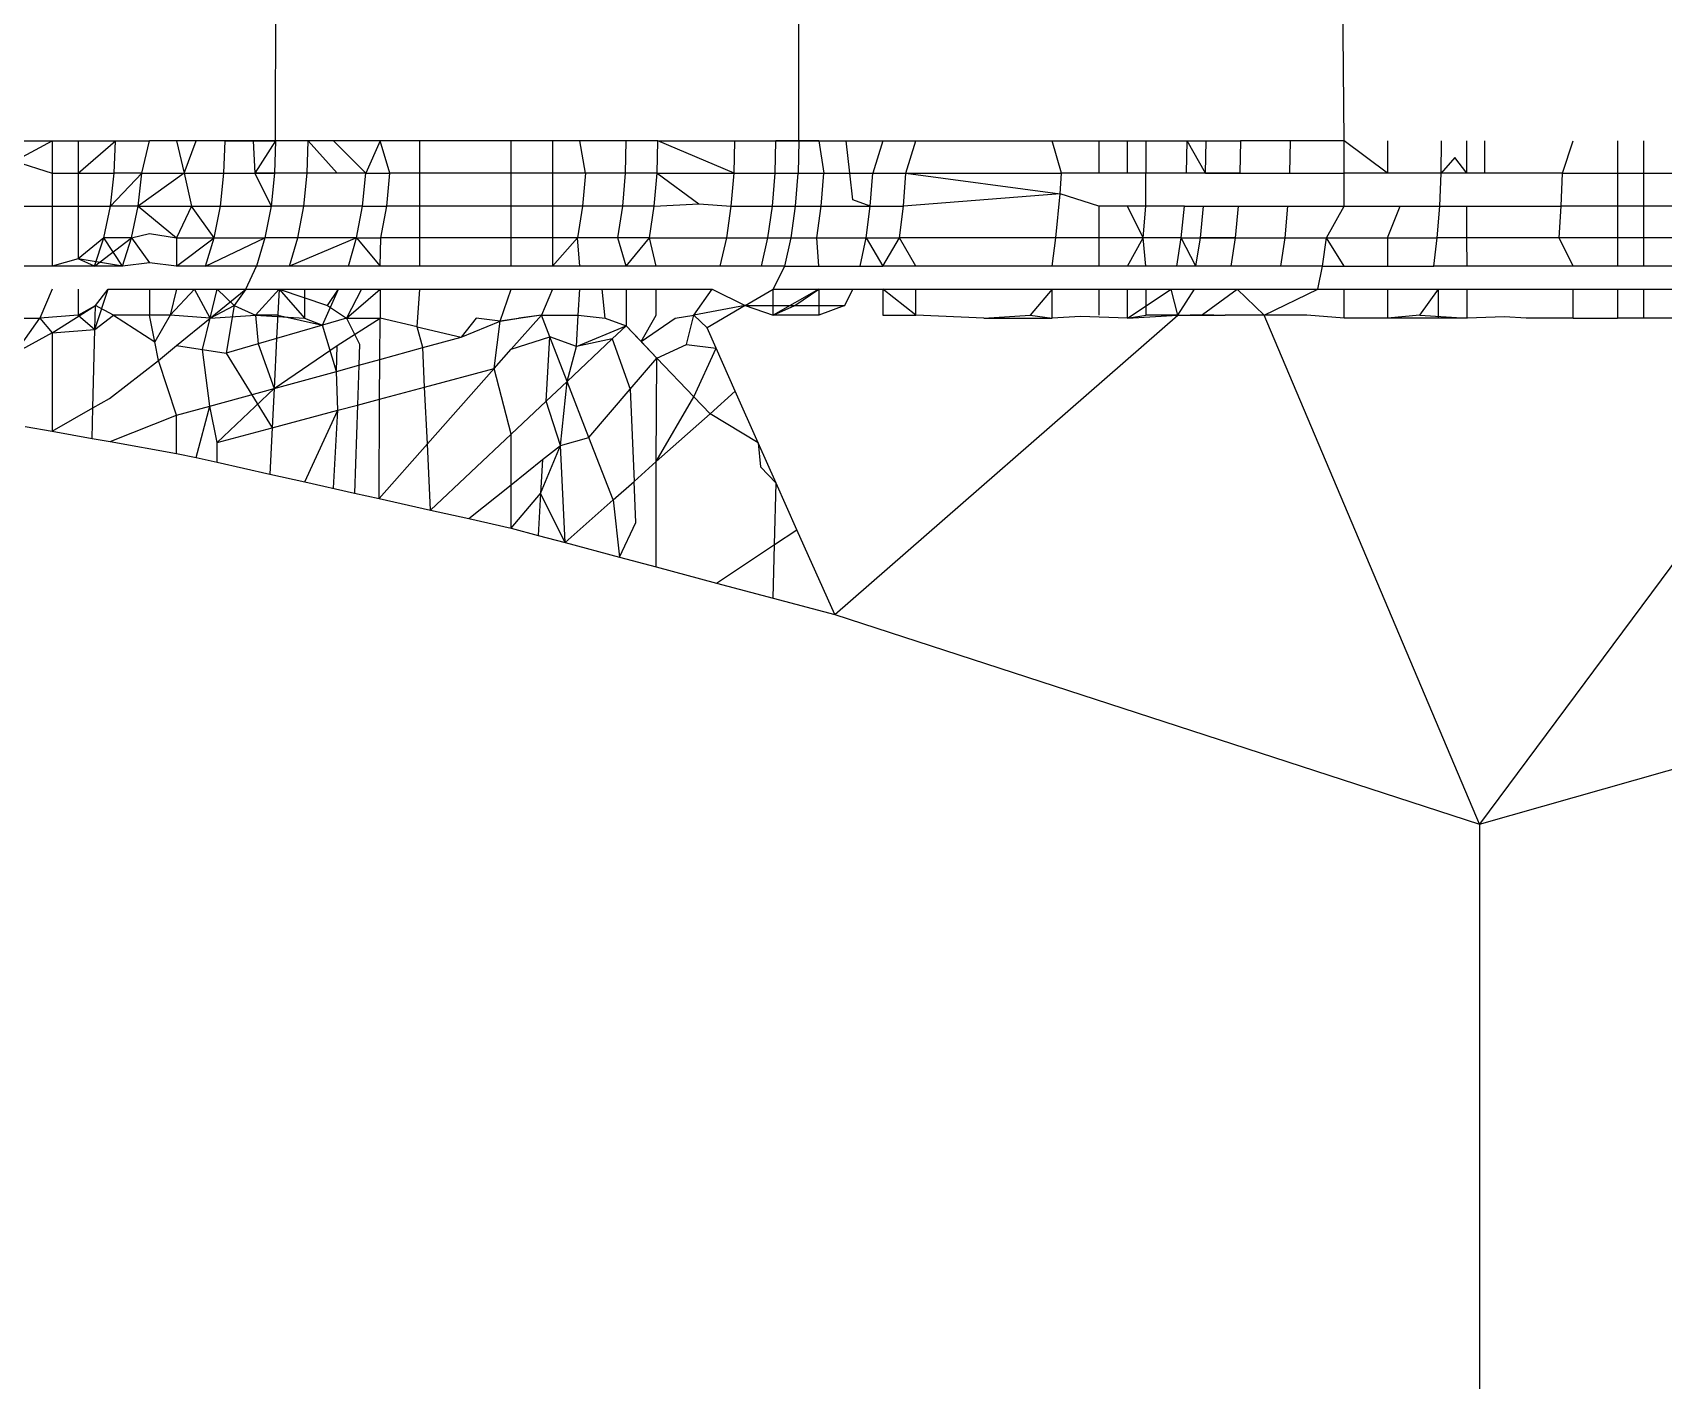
# Model space of a CAD drawing. Header units: millimetres. Extents: x 153 to 4750, y 92 to 3343.
# Drawn here: x 2849.762 to 2852.065, y 1085.116 to 1087.019 of the extents above; entities that cross this region are included whole.
import ezdxf

# ---------------------------------------------------------------- set-up
doc = ezdxf.new("R2010")
doc.units = ezdxf.units.MM

msp = doc.modelspace()

# ---------------------------------------------------------------- linework, layer by layer
for p, q in [((2850.1051, 1086.8656), (2850.1095, 1089.1156)), ((2850.8441, 1086.8656), (2850.8441, 1089.1156)), ((2851.6141, 1086.8656), (2851.5964, 1089.1156)), ((2849.7362, 1086.8656), (2849.7894, 1086.8656)), ((2849.7362, 1086.8369), (2849.7894, 1086.8656)), ((2849.7894, 1086.8656), (2849.7894, 1086.8201)), ((2849.7894, 1086.8656), (2849.826, 1086.8656)), ((2849.826, 1086.8656), (2849.826, 1086.8201)), ((2849.826, 1086.8201), (2849.8787, 1086.8656)), ((2849.826, 1086.8656), (2849.8787, 1086.8656)), ((2849.8771, 1086.8201), (2849.8787, 1086.8656)), ((2849.8787, 1086.8656), (2849.9269, 1086.8656)), ((2849.916, 1086.8201), (2849.9269, 1086.8656)), ((2849.9653, 1086.8656), (2849.9269, 1086.8656)), ((2849.9928, 1086.8656), (2849.9653, 1086.8656)), ((2849.9653, 1086.8656), (2849.9757, 1086.8201)), ((2849.9757, 1086.8201), (2849.9928, 1086.8656)), ((2850.0337, 1086.8656), (2849.9928, 1086.8656)), ((2850.0321, 1086.8201), (2850.0337, 1086.8656)), ((2850.0734, 1086.8656), (2850.0337, 1086.8656)), ((2850.0337, 1086.8656), (2850.1051, 1086.8656)), ((2850.1051, 1086.8656), (2850.0734, 1086.8656)), ((2850.0734, 1086.8656), (2850.0756, 1086.8201)), ((2850.1051, 1086.8656), (2850.0756, 1086.8201)), ((2850.1051, 1086.8656), (2850.1036, 1086.8201)), ((2850.1511, 1086.8656), (2850.1051, 1086.8656)), ((2850.1496, 1086.8201), (2850.1511, 1086.8656)), ((2850.1867, 1086.8656), (2850.1511, 1086.8656)), ((2850.1922, 1086.8201), (2850.1511, 1086.8656)), ((2850.2527, 1086.8656), (2850.1867, 1086.8656)), ((2850.2325, 1086.8201), (2850.1867, 1086.8656)), ((2850.2527, 1086.8656), (2850.2325, 1086.8201)), ((2850.2666, 1086.8201), (2850.2527, 1086.8656)), ((2850.3089, 1086.8656), (2850.2527, 1086.8656)), ((2850.3089, 1086.8201), (2850.3089, 1086.8656)), ((2850.4376, 1086.8656), (2850.3089, 1086.8656)), ((2850.4376, 1086.8201), (2850.4376, 1086.8656)), ((2850.4962, 1086.8656), (2850.4376, 1086.8656)), ((2850.4962, 1086.8656), (2850.4962, 1086.8201)), ((2850.5347, 1086.8656), (2850.4962, 1086.8656)), ((2850.5428, 1086.8201), (2850.5347, 1086.8656)), ((2850.6002, 1086.8656), (2850.5347, 1086.8656)), ((2850.5994, 1086.8201), (2850.6002, 1086.8656)), ((2850.6451, 1086.8656), (2850.6002, 1086.8656)), ((2850.6438, 1086.8201), (2850.6451, 1086.8656)), ((2850.7525, 1086.8201), (2850.6451, 1086.8656)), ((2850.6451, 1086.8656), (2850.7538, 1086.8656)), ((2850.7525, 1086.8201), (2850.7538, 1086.8656)), ((2850.7538, 1086.8656), (2850.8117, 1086.8656)), ((2850.8105, 1086.8201), (2850.8117, 1086.8656)), ((2850.8117, 1086.8656), (2850.8722, 1086.8656)), ((2850.8441, 1086.8656), (2850.8117, 1086.8656)), ((2850.8441, 1086.8656), (2850.843, 1086.8201)), ((2850.8722, 1086.8656), (2850.8441, 1086.8656)), ((2850.8722, 1086.8656), (2850.8793, 1086.8201)), ((2850.8722, 1086.8656), (2850.9111, 1086.8656)), ((2850.9162, 1086.8201), (2850.9111, 1086.8656)), ((2850.9111, 1086.8656), (2850.9627, 1086.8656)), ((2850.9627, 1086.8656), (2850.9484, 1086.8201)), ((2850.9627, 1086.8656), (2851.0093, 1086.8656)), ((2850.9951, 1086.8201), (2851.0093, 1086.8656)), ((2851.0093, 1086.8656), (2851.2019, 1086.8656)), ((2851.2152, 1086.8201), (2851.2019, 1086.8656)), ((2851.2019, 1086.8656), (2851.2676, 1086.8656)), ((2851.2676, 1086.8656), (2851.2676, 1086.8201)), ((2851.2676, 1086.8656), (2851.3342, 1086.8656)), ((2851.3081, 1086.8201), (2851.3081, 1086.8656)), ((2851.3342, 1086.8656), (2851.3342, 1086.8201)), ((2851.3342, 1086.8656), (2851.3923, 1086.8656)), ((2851.3915, 1086.8201), (2851.3923, 1086.8656)), ((2851.3923, 1086.8656), (2851.4678, 1086.8656)), ((2851.4184, 1086.8201), (2851.3923, 1086.8656)), ((2851.4184, 1086.8201), (2851.4192, 1086.8656)), ((2851.4678, 1086.8656), (2851.467, 1086.8201)), ((2851.538, 1086.8656), (2851.4678, 1086.8656)), ((2851.538, 1086.8656), (2851.5372, 1086.8201)), ((2851.6141, 1086.8656), (2851.538, 1086.8656)), ((2851.6141, 1086.8201), (2851.6141, 1086.8656)), ((2851.6756, 1086.8201), (2851.6141, 1086.8656)), ((2851.6756, 1086.8656), (2851.6756, 1086.8201)), ((2851.7513, 1086.8201), (2851.7519, 1086.8656)), ((2851.7877, 1086.8201), (2851.7876, 1086.8656)), ((2851.8131, 1086.8201), (2851.8131, 1086.8656)), ((2851.9225, 1086.8201), (2851.9377, 1086.8656)), ((2852.0004, 1086.8656), (2852.0004, 1086.8201)), ((2852.0376, 1086.8201), (2852.0376, 1086.8656)), ((2851.7704, 1086.8424), (2851.7513, 1086.8201)), ((2851.7877, 1086.8201), (2851.7704, 1086.8424)), ((2849.7362, 1086.8369), (2849.7894, 1086.8201)), ((2849.7894, 1086.8201), (2849.7894, 1086.7736)), ((2849.7894, 1086.8201), (2849.826, 1086.8201)), ((2849.826, 1086.8201), (2849.826, 1086.7736)), ((2849.826, 1086.8201), (2849.8771, 1086.8201)), ((2849.8717, 1086.7736), (2849.8771, 1086.8201)), ((2849.8717, 1086.7736), (2849.916, 1086.8201)), ((2849.916, 1086.8201), (2849.8771, 1086.8201)), ((2849.9108, 1086.7736), (2849.916, 1086.8201)), ((2849.9757, 1086.8201), (2849.9108, 1086.7736)), ((2849.916, 1086.8201), (2849.9757, 1086.8201)), ((2849.9757, 1086.8201), (2850.0321, 1086.8201)), ((2849.9757, 1086.8201), (2849.9864, 1086.7736)), ((2850.0271, 1086.7736), (2850.0321, 1086.8201)), ((2850.0321, 1086.8201), (2850.0756, 1086.8201)), ((2850.0321, 1086.8201), (2850.1036, 1086.8201)), ((2850.0756, 1086.8201), (2850.1036, 1086.8201)), ((2850.0756, 1086.8201), (2850.0986, 1086.7736)), ((2850.1496, 1086.8201), (2850.0756, 1086.8201)), ((2850.1036, 1086.8201), (2850.0986, 1086.7736)), ((2850.1496, 1086.8201), (2850.1036, 1086.8201)), ((2850.1447, 1086.7736), (2850.1496, 1086.8201)), ((2850.1922, 1086.8201), (2850.1496, 1086.8201)), ((2850.2325, 1086.8201), (2850.1922, 1086.8201)), ((2850.2278, 1086.7736), (2850.2325, 1086.8201)), ((2850.2325, 1086.8201), (2850.2666, 1086.8201)), ((2850.262, 1086.7736), (2850.2666, 1086.8201)), ((2850.3089, 1086.8201), (2850.2666, 1086.8201)), ((2850.3089, 1086.7736), (2850.3089, 1086.8201)), ((2850.4376, 1086.8201), (2850.3089, 1086.8201)), ((2850.4376, 1086.7736), (2850.4376, 1086.8201)), ((2850.4962, 1086.8201), (2850.4376, 1086.8201)), ((2850.4962, 1086.8201), (2850.4962, 1086.7736)), ((2850.5428, 1086.8201), (2850.4962, 1086.8201)), ((2850.5428, 1086.8201), (2850.5387, 1086.7736)), ((2850.5994, 1086.8201), (2850.5428, 1086.8201)), ((2850.5953, 1086.7736), (2850.5994, 1086.8201)), ((2850.6438, 1086.8201), (2850.5994, 1086.8201)), ((2850.6398, 1086.7736), (2850.6438, 1086.8201)), ((2850.6438, 1086.8201), (2850.7525, 1086.8201)), ((2850.6438, 1086.8201), (2850.7029, 1086.7766)), ((2850.7487, 1086.7736), (2850.7525, 1086.8201)), ((2850.7525, 1086.8201), (2850.8105, 1086.8201)), ((2850.8069, 1086.7736), (2850.8105, 1086.8201)), ((2850.8105, 1086.8201), (2850.8793, 1086.8201)), ((2850.8105, 1086.8201), (2850.843, 1086.8201)), ((2850.8394, 1086.7736), (2850.843, 1086.8201)), ((2850.843, 1086.8201), (2850.9162, 1086.8201)), ((2850.8757, 1086.7736), (2850.8793, 1086.8201)), ((2850.8793, 1086.8201), (2850.9484, 1086.8201)), ((2850.8793, 1086.8201), (2850.9162, 1086.8201)), ((2850.9162, 1086.8201), (2850.9484, 1086.8201)), ((2850.9203, 1086.7826), (2850.9162, 1086.8201)), ((2850.9449, 1086.7736), (2850.9484, 1086.8201)), ((2850.9484, 1086.8201), (2850.9951, 1086.8201)), ((2850.9918, 1086.7736), (2850.9951, 1086.8201)), ((2850.9951, 1086.8201), (2851.2152, 1086.8201)), ((2850.9951, 1086.8201), (2851.2133, 1086.7907)), ((2851.2133, 1086.7907), (2851.2152, 1086.8201)), ((2851.2676, 1086.8201), (2851.2152, 1086.8201)), ((2851.3342, 1086.8201), (2851.2676, 1086.8201)), ((2851.3915, 1086.8201), (2851.3342, 1086.8201)), ((2851.3342, 1086.7736), (2851.3342, 1086.8201)), ((2851.467, 1086.8201), (2851.3915, 1086.8201)), ((2851.4184, 1086.8201), (2851.3915, 1086.8201)), ((2851.4184, 1086.8201), (2851.467, 1086.8201)), ((2851.467, 1086.8201), (2851.5372, 1086.8201)), ((2851.5372, 1086.8201), (2851.6141, 1086.8201)), ((2851.6141, 1086.7736), (2851.6141, 1086.8201)), ((2851.6756, 1086.8201), (2851.6141, 1086.8201)), ((2851.7513, 1086.8201), (2851.6756, 1086.8201)), ((2851.7493, 1086.7736), (2851.7513, 1086.8201)), ((2851.7877, 1086.8201), (2851.7513, 1086.8201)), ((2851.8131, 1086.8201), (2851.7877, 1086.8201)), ((2851.9225, 1086.8201), (2851.8131, 1086.8201)), ((2851.9207, 1086.7736), (2851.9225, 1086.8201)), ((2851.9225, 1086.8201), (2852.0004, 1086.8201)), ((2852.0004, 1086.8201), (2852.0004, 1086.7736)), ((2852.0004, 1086.8201), (2852.0376, 1086.8201)), ((2852.0376, 1086.8201), (2852.0806, 1086.8201)), ((2852.0376, 1086.7736), (2852.0376, 1086.8201)), ((2849.7362, 1086.7736), (2849.7894, 1086.7736)), ((2849.7894, 1086.7736), (2849.826, 1086.7736)), ((2849.7894, 1086.7736), (2849.7894, 1086.6888)), ((2849.826, 1086.7736), (2849.826, 1086.6993)), ((2849.826, 1086.7736), (2849.8717, 1086.7736)), ((2849.8624, 1086.7288), (2849.8717, 1086.7736)), ((2849.9108, 1086.7736), (2849.8717, 1086.7736)), ((2849.9016, 1086.7288), (2849.9108, 1086.7736)), ((2849.9108, 1086.7736), (2849.9864, 1086.7736)), ((2849.9108, 1086.7736), (2849.9653, 1086.7288)), ((2849.9864, 1086.7736), (2849.9653, 1086.7288)), ((2849.9864, 1086.7736), (2850.0271, 1086.7736)), ((2850.0182, 1086.7288), (2849.9864, 1086.7736)), ((2850.0182, 1086.7288), (2850.0271, 1086.7736)), ((2850.0271, 1086.7736), (2850.0986, 1086.7736)), ((2850.0986, 1086.7736), (2850.09, 1086.7288)), ((2850.1447, 1086.7736), (2850.0986, 1086.7736)), ((2850.1363, 1086.7288), (2850.1447, 1086.7736)), ((2850.2278, 1086.7736), (2850.1447, 1086.7736)), ((2850.2195, 1086.7288), (2850.2278, 1086.7736)), ((2850.2278, 1086.7736), (2850.262, 1086.7736)), ((2850.2539, 1086.7288), (2850.262, 1086.7736)), ((2850.3089, 1086.7736), (2850.262, 1086.7736)), ((2850.4376, 1086.7736), (2850.3089, 1086.7736)), ((2850.3089, 1086.7288), (2850.3089, 1086.7736)), ((2850.4376, 1086.7288), (2850.4376, 1086.7736)), ((2850.4962, 1086.7736), (2850.4376, 1086.7736)), ((2850.4962, 1086.7736), (2850.4962, 1086.7288)), ((2850.5387, 1086.7736), (2850.4962, 1086.7736)), ((2850.5387, 1086.7736), (2850.5314, 1086.7288)), ((2850.5953, 1086.7736), (2850.5387, 1086.7736)), ((2850.5883, 1086.7288), (2850.5953, 1086.7736)), ((2850.6398, 1086.7736), (2850.5953, 1086.7736)), ((2850.633, 1086.7288), (2850.6398, 1086.7736)), ((2850.6398, 1086.7736), (2850.7029, 1086.7766)), ((2850.7029, 1086.7766), (2850.7487, 1086.7736)), ((2850.7422, 1086.7288), (2850.7487, 1086.7736)), ((2850.7487, 1086.7736), (2850.8069, 1086.7736)), ((2850.8004, 1086.7288), (2850.8069, 1086.7736)), ((2850.8069, 1086.7736), (2850.8394, 1086.7736)), ((2850.8069, 1086.7736), (2850.8757, 1086.7736)), ((2850.833, 1086.7288), (2850.8394, 1086.7736)), ((2850.8394, 1086.7736), (2850.8757, 1086.7736)), ((2850.8695, 1086.7288), (2850.8757, 1086.7736)), ((2850.8757, 1086.7736), (2850.9449, 1086.7736)), ((2850.9449, 1086.7736), (2850.9203, 1086.7826)), ((2850.939, 1086.7288), (2850.9449, 1086.7736)), ((2850.9449, 1086.7736), (2850.9918, 1086.7736)), ((2850.986, 1086.7288), (2850.9918, 1086.7736)), ((2851.2133, 1086.7907), (2850.9918, 1086.7736)), ((2851.207, 1086.7288), (2851.2133, 1086.7907)), ((2851.2676, 1086.7736), (2851.2133, 1086.7907)), ((2851.2676, 1086.7736), (2851.2676, 1086.7288)), ((2851.3342, 1086.7736), (2851.2676, 1086.7736)), ((2851.3304, 1086.7288), (2851.3081, 1086.7736)), ((2851.3304, 1086.7288), (2851.3342, 1086.7736)), ((2851.3889, 1086.7736), (2851.3342, 1086.7736)), ((2851.3842, 1086.7288), (2851.3889, 1086.7736)), ((2851.3889, 1086.7736), (2851.4158, 1086.7736)), ((2851.3889, 1086.7736), (2851.4645, 1086.7736)), ((2851.4113, 1086.7288), (2851.4158, 1086.7736)), ((2851.4158, 1086.7736), (2851.4645, 1086.7736)), ((2851.4645, 1086.7736), (2851.4601, 1086.7288)), ((2851.4645, 1086.7736), (2851.5348, 1086.7736)), ((2851.5307, 1086.7288), (2851.5348, 1086.7736)), ((2851.5348, 1086.7736), (2851.6141, 1086.7736)), ((2851.5894, 1086.7288), (2851.6141, 1086.7736)), ((2851.6141, 1086.7736), (2851.6934, 1086.7736)), ((2851.6756, 1086.7288), (2851.6934, 1086.7736)), ((2851.6934, 1086.7736), (2851.7493, 1086.7736)), ((2851.7458, 1086.7288), (2851.7493, 1086.7736)), ((2851.7493, 1086.7736), (2851.7877, 1086.7736)), ((2851.7877, 1086.7288), (2851.7877, 1086.7736)), ((2851.7877, 1086.7736), (2851.9207, 1086.7736)), ((2851.9178, 1086.7288), (2851.9207, 1086.7736)), ((2852.0004, 1086.7736), (2851.9207, 1086.7736)), ((2852.0376, 1086.7736), (2852.0004, 1086.7736)), ((2852.0004, 1086.7736), (2852.0004, 1086.7288)), ((2852.0376, 1086.7288), (2852.0376, 1086.7736)), ((2852.0803, 1086.7736), (2852.0376, 1086.7736)), ((2849.8624, 1086.7288), (2849.826, 1086.6993)), ((2849.8494, 1086.6888), (2849.8624, 1086.7288)), ((2849.8494, 1086.6888), (2849.9016, 1086.7288)), ((2849.9016, 1086.7288), (2849.8624, 1086.7288)), ((2849.8888, 1086.6888), (2849.8624, 1086.7288)), ((2849.8888, 1086.6888), (2849.9016, 1086.7288)), ((2849.9016, 1086.7288), (2849.9269, 1086.7347)), ((2849.9016, 1086.7288), (2849.9269, 1086.6934)), ((2849.9269, 1086.7347), (2849.9653, 1086.7288)), ((2849.9653, 1086.7288), (2849.9653, 1086.6888)), ((2849.9653, 1086.7288), (2850.0182, 1086.7288)), ((2849.9653, 1086.6888), (2850.0182, 1086.7288)), ((2850.0059, 1086.6888), (2850.0182, 1086.7288)), ((2850.0059, 1086.6888), (2850.09, 1086.7288)), ((2850.0182, 1086.7288), (2850.09, 1086.7288)), ((2850.09, 1086.7288), (2850.078, 1086.6888)), ((2850.1363, 1086.7288), (2850.09, 1086.7288)), ((2850.1245, 1086.6888), (2850.1363, 1086.7288)), ((2850.2195, 1086.7288), (2850.1245, 1086.6888)), ((2850.2195, 1086.7288), (2850.1363, 1086.7288)), ((2850.2081, 1086.6888), (2850.2195, 1086.7288)), ((2850.2195, 1086.7288), (2850.2539, 1086.7288)), ((2850.2195, 1086.7288), (2850.2527, 1086.6888)), ((2850.2527, 1086.6888), (2850.2539, 1086.7288)), ((2850.3089, 1086.7288), (2850.2539, 1086.7288)), ((2850.4376, 1086.7288), (2850.3089, 1086.7288)), ((2850.3089, 1086.6888), (2850.3089, 1086.7288)), ((2850.4376, 1086.6888), (2850.4376, 1086.7288)), ((2850.4962, 1086.7288), (2850.4376, 1086.7288)), ((2850.5314, 1086.7288), (2850.4962, 1086.6888)), ((2850.4962, 1086.7288), (2850.4962, 1086.6888)), ((2850.5314, 1086.7288), (2850.4962, 1086.7288)), ((2850.5347, 1086.6888), (2850.5314, 1086.7288)), ((2850.5883, 1086.7288), (2850.5314, 1086.7288)), ((2850.6002, 1086.6888), (2850.5883, 1086.7288)), ((2850.633, 1086.7288), (2850.5883, 1086.7288)), ((2850.6002, 1086.6888), (2850.633, 1086.7288)), ((2850.633, 1086.7288), (2850.7422, 1086.7288)), ((2850.6427, 1086.6888), (2850.633, 1086.7288)), ((2850.733, 1086.6888), (2850.7422, 1086.7288)), ((2850.7422, 1086.7288), (2850.8004, 1086.7288)), ((2850.7914, 1086.6888), (2850.8004, 1086.7288)), ((2850.8004, 1086.7288), (2850.8695, 1086.7288)), ((2850.8004, 1086.7288), (2850.833, 1086.7288)), ((2850.8242, 1086.6888), (2850.833, 1086.7288)), ((2850.833, 1086.7288), (2850.8695, 1086.7288)), ((2850.8722, 1086.6888), (2850.8695, 1086.7288)), ((2850.8695, 1086.7288), (2850.939, 1086.7288)), ((2850.9306, 1086.6888), (2850.939, 1086.7288)), ((2850.939, 1086.7288), (2850.986, 1086.7288)), ((2850.939, 1086.7288), (2850.9627, 1086.6888)), ((2850.9627, 1086.6888), (2850.986, 1086.7288)), ((2851.207, 1086.7288), (2850.986, 1086.7288)), ((2851.0093, 1086.6888), (2850.986, 1086.7288)), ((2851.2019, 1086.6888), (2851.207, 1086.7288)), ((2851.2676, 1086.7288), (2851.207, 1086.7288)), ((2851.2676, 1086.7288), (2851.2676, 1086.6888)), ((2851.3304, 1086.7288), (2851.2676, 1086.7288)), ((2851.3081, 1086.6888), (2851.3304, 1086.7288)), ((2851.3342, 1086.6888), (2851.3304, 1086.7288)), ((2851.3842, 1086.7288), (2851.3304, 1086.7288)), ((2851.3778, 1086.6888), (2851.3842, 1086.7288)), ((2851.3842, 1086.7288), (2851.4113, 1086.7288)), ((2851.4049, 1086.6888), (2851.3842, 1086.7288)), ((2851.3842, 1086.7288), (2851.4601, 1086.7288)), ((2851.4049, 1086.6888), (2851.4113, 1086.7288)), ((2851.4601, 1086.7288), (2851.4113, 1086.7288)), ((2851.4601, 1086.7288), (2851.454, 1086.6888)), ((2851.4601, 1086.7288), (2851.5307, 1086.7288)), ((2851.5249, 1086.6888), (2851.5307, 1086.7288)), ((2851.5307, 1086.7288), (2851.5894, 1086.7288)), ((2851.5838, 1086.6888), (2851.5894, 1086.7288)), ((2851.6141, 1086.6888), (2851.5894, 1086.7288)), ((2851.5894, 1086.7288), (2851.6756, 1086.7288)), ((2851.6756, 1086.7288), (2851.6756, 1086.6888)), ((2851.6756, 1086.7288), (2851.7458, 1086.7288)), ((2851.7409, 1086.6888), (2851.7458, 1086.7288)), ((2851.7877, 1086.7288), (2851.7458, 1086.7288)), ((2851.7878, 1086.6888), (2851.7877, 1086.7288)), ((2851.9178, 1086.7288), (2851.7877, 1086.7288)), ((2851.9377, 1086.6888), (2851.9178, 1086.7288)), ((2852.0004, 1086.7288), (2851.9178, 1086.7288)), ((2852.0004, 1086.7288), (2852.0004, 1086.6888)), ((2852.0376, 1086.7288), (2852.0004, 1086.7288)), ((2852.0376, 1086.6888), (2852.0376, 1086.7288)), ((2852.0803, 1086.7288), (2852.0376, 1086.7288)), ((2849.7894, 1086.6888), (2849.7362, 1086.6888)), ((2849.826, 1086.6993), (2849.7894, 1086.6888)), ((2849.8494, 1086.6888), (2849.7894, 1086.6888)), ((2849.8494, 1086.6888), (2849.826, 1086.6993)), ((2849.8888, 1086.6888), (2849.826, 1086.6993)), ((2849.8888, 1086.6888), (2849.8494, 1086.6888)), ((2849.9269, 1086.6934), (2849.8888, 1086.6888)), ((2849.9653, 1086.6888), (2849.9269, 1086.6934)), ((2850.0059, 1086.6888), (2849.9653, 1086.6888)), ((2850.078, 1086.6888), (2850.0059, 1086.6888)), ((2850.0632, 1086.6564), (2850.078, 1086.6888)), ((2850.1245, 1086.6888), (2850.078, 1086.6888)), ((2850.2081, 1086.6888), (2850.1245, 1086.6888)), ((2850.2527, 1086.6888), (2850.2081, 1086.6888)), ((2850.3089, 1086.6888), (2850.2527, 1086.6888)), ((2850.4376, 1086.6888), (2850.3089, 1086.6888)), ((2850.4962, 1086.6888), (2850.4376, 1086.6888)), ((2850.5347, 1086.6888), (2850.4962, 1086.6888)), ((2850.6002, 1086.6888), (2850.5347, 1086.6888)), ((2850.6427, 1086.6888), (2850.6002, 1086.6888)), ((2850.733, 1086.6888), (2850.6427, 1086.6888)), ((2850.7914, 1086.6888), (2850.733, 1086.6888)), ((2850.8242, 1086.6888), (2850.7914, 1086.6888)), ((2850.8077, 1086.6564), (2850.8242, 1086.6888)), ((2850.8242, 1086.6888), (2850.8722, 1086.6888)), ((2850.8722, 1086.6888), (2850.9306, 1086.6888)), ((2850.9306, 1086.6888), (2850.9627, 1086.6888)), ((2851.0093, 1086.6888), (2850.9627, 1086.6888)), ((2851.2019, 1086.6888), (2851.0093, 1086.6888)), ((2851.2676, 1086.6888), (2851.2019, 1086.6888)), ((2851.3081, 1086.6888), (2851.2676, 1086.6888)), ((2851.3342, 1086.6888), (2851.2676, 1086.6888)), ((2851.3342, 1086.6888), (2851.3081, 1086.6888)), ((2851.3778, 1086.6888), (2851.3342, 1086.6888)), ((2851.4049, 1086.6888), (2851.3342, 1086.6888)), ((2851.4049, 1086.6888), (2851.3778, 1086.6888)), ((2851.454, 1086.6888), (2851.4049, 1086.6888)), ((2851.5249, 1086.6888), (2851.454, 1086.6888)), ((2851.5838, 1086.6888), (2851.5249, 1086.6888)), ((2851.577, 1086.6564), (2851.5838, 1086.6888)), ((2851.5838, 1086.6888), (2851.6141, 1086.6888)), ((2851.6141, 1086.6888), (2851.6756, 1086.6888)), ((2851.6756, 1086.6888), (2851.7409, 1086.6888)), ((2851.7878, 1086.6888), (2851.7409, 1086.6888)), ((2851.9377, 1086.6888), (2851.7878, 1086.6888)), ((2852.0004, 1086.6888), (2851.9377, 1086.6888)), ((2852.0376, 1086.6888), (2852.0004, 1086.6888)), ((2852.0803, 1086.6888), (2852.0376, 1086.6888)), ((2849.7894, 1086.6564), (2849.7722, 1086.6156)), ((2849.826, 1086.6564), (2849.826, 1086.6198)), ((2849.8499, 1086.5995), (2849.8684, 1086.6564)), ((2849.8507, 1086.6331), (2849.8684, 1086.6564)), ((2849.8684, 1086.6564), (2849.9269, 1086.6564)), ((2849.9269, 1086.6564), (2849.9269, 1086.6198)), ((2849.9269, 1086.6564), (2849.9907, 1086.6564)), ((2849.956, 1086.6198), (2849.9907, 1086.6564)), ((2849.9653, 1086.6564), (2849.956, 1086.6198)), ((2849.9907, 1086.6564), (2850.0227, 1086.6564)), ((2850.0126, 1086.6156), (2849.9907, 1086.6564)), ((2849.9907, 1086.6564), (2850.0632, 1086.6564)), ((2850.0126, 1086.6156), (2850.0227, 1086.6564)), ((2850.0126, 1086.6156), (2850.0632, 1086.6564)), ((2850.0227, 1086.6564), (2850.0466, 1086.6331)), ((2850.0632, 1086.6564), (2850.0466, 1086.6331)), ((2850.0632, 1086.6564), (2850.1099, 1086.6564)), ((2850.0766, 1086.6198), (2850.1099, 1086.6564)), ((2850.1099, 1086.6564), (2850.1064, 1086.5868)), ((2850.1099, 1086.6564), (2850.1457, 1086.6564)), ((2850.1099, 1086.6564), (2850.1457, 1086.6156)), ((2850.1099, 1086.6564), (2850.1782, 1086.6331)), ((2850.1457, 1086.6564), (2850.1457, 1086.6156)), ((2850.1457, 1086.6564), (2850.194, 1086.6564)), ((2850.1715, 1086.6057), (2850.194, 1086.6564)), ((2850.1782, 1086.6331), (2850.194, 1086.6564)), ((2850.194, 1086.6564), (2850.2264, 1086.6564)), ((2850.2054, 1086.6156), (2850.2527, 1086.6564)), ((2850.2264, 1086.6564), (2850.2054, 1086.6156)), ((2850.2264, 1086.6564), (2850.2527, 1086.6564)), ((2850.2527, 1086.6564), (2850.2527, 1086.6156)), ((2850.2527, 1086.6564), (2850.3089, 1086.6564)), ((2850.3048, 1086.6031), (2850.3089, 1086.6564)), ((2850.3089, 1086.6564), (2850.4376, 1086.6564)), ((2850.4222, 1086.6113), (2850.4376, 1086.6564)), ((2850.4376, 1086.6564), (2850.4962, 1086.6564)), ((2850.4962, 1086.6564), (2850.4804, 1086.6198)), ((2850.4962, 1086.6564), (2850.5662, 1086.6564)), ((2850.5326, 1086.6198), (2850.5347, 1086.6564)), ((2850.5706, 1086.6156), (2850.5662, 1086.6564)), ((2850.5662, 1086.6564), (2850.6002, 1086.6564)), ((2850.6002, 1086.6564), (2850.6002, 1086.6045)), ((2850.6002, 1086.6564), (2850.6427, 1086.6564)), ((2850.6427, 1086.6564), (2850.7216, 1086.6564)), ((2850.6427, 1086.6198), (2850.6427, 1086.6564)), ((2850.6957, 1086.6198), (2850.7216, 1086.6564)), ((2850.7216, 1086.6564), (2850.7681, 1086.6331)), ((2850.7681, 1086.6331), (2850.8077, 1086.6564)), ((2850.8077, 1086.6198), (2850.8077, 1086.6564)), ((2850.8077, 1086.6564), (2850.8722, 1086.6564)), ((2850.8722, 1086.6564), (2850.8077, 1086.6198)), ((2850.8382, 1086.6331), (2850.8722, 1086.6564)), ((2850.8722, 1086.6564), (2850.8722, 1086.6198)), ((2850.8722, 1086.6564), (2850.9203, 1086.6564)), ((2850.9088, 1086.6331), (2850.9203, 1086.6564)), ((2850.9203, 1086.6564), (2850.9627, 1086.6564)), ((2850.9627, 1086.6564), (2850.9627, 1086.6198)), ((2850.9627, 1086.6564), (2851.0093, 1086.6564)), ((2851.0093, 1086.6198), (2850.9627, 1086.6564)), ((2851.0093, 1086.6198), (2851.0093, 1086.6564)), ((2851.0093, 1086.6564), (2851.2019, 1086.6564)), ((2851.2019, 1086.6564), (2851.1707, 1086.6198)), ((2851.2019, 1086.6156), (2851.2019, 1086.6564)), ((2851.2019, 1086.6564), (2851.2676, 1086.6564)), ((2851.2676, 1086.6564), (2851.2676, 1086.6198)), ((2851.2676, 1086.6564), (2851.3081, 1086.6564)), ((2851.3081, 1086.6156), (2851.3081, 1086.6564)), ((2851.3081, 1086.6564), (2851.3342, 1086.6564)), ((2851.3081, 1086.6156), (2851.3699, 1086.6564)), ((2851.3342, 1086.6564), (2851.3342, 1086.6198)), ((2851.3342, 1086.6564), (2851.3699, 1086.6564)), ((2851.3794, 1086.6198), (2851.3699, 1086.6564)), ((2851.3699, 1086.6564), (2851.4027, 1086.6564)), ((2851.3794, 1086.6198), (2851.4027, 1086.6564)), ((2851.4027, 1086.6564), (2851.4631, 1086.6564)), ((2851.4142, 1086.6204), (2851.4631, 1086.6564)), ((2851.4631, 1086.6564), (2851.5013, 1086.6198)), ((2851.4631, 1086.6564), (2851.577, 1086.6564)), ((2851.5013, 1086.6198), (2851.577, 1086.6564)), ((2851.577, 1086.6564), (2851.6141, 1086.6564)), ((2851.6141, 1086.6156), (2851.6141, 1086.6564)), ((2851.6141, 1086.6564), (2851.6756, 1086.6564)), ((2851.6756, 1086.6564), (2851.6756, 1086.6156)), ((2851.6756, 1086.6564), (2851.7474, 1086.6564)), ((2851.7212, 1086.6198), (2851.7474, 1086.6564)), ((2851.7474, 1086.6156), (2851.7474, 1086.6564)), ((2851.7474, 1086.6564), (2851.7878, 1086.6564)), ((2851.7878, 1086.6156), (2851.7878, 1086.6564)), ((2851.7878, 1086.6564), (2851.9377, 1086.6564)), ((2851.9377, 1086.6156), (2851.9377, 1086.6564)), ((2851.9377, 1086.6564), (2852.0004, 1086.6564)), ((2852.0004, 1086.6564), (2852.0004, 1086.6156)), ((2852.0004, 1086.6564), (2852.0376, 1086.6564)), ((2852.0376, 1086.6156), (2852.0376, 1086.6564)), ((2852.0376, 1086.6564), (2852.0803, 1086.6564)), ((2849.7201, 1086.6156), (2849.7722, 1086.6156)), ((2849.737, 1086.566), (2849.7722, 1086.6156)), ((2849.826, 1086.6198), (2849.7722, 1086.6156)), ((2849.7722, 1086.6156), (2849.7894, 1086.5946)), ((2849.7894, 1086.5946), (2849.8507, 1086.6331)), ((2849.826, 1086.6198), (2849.8507, 1086.6331)), ((2849.826, 1086.6198), (2849.8499, 1086.5995)), ((2849.8499, 1086.5995), (2849.8507, 1086.6331)), ((2849.8499, 1086.5995), (2849.8761, 1086.6195)), ((2849.8761, 1086.6195), (2849.8507, 1086.6331)), ((2849.9269, 1086.6198), (2849.8761, 1086.6195)), ((2849.8761, 1086.6195), (2849.9343, 1086.5819)), ((2849.956, 1086.6198), (2849.9269, 1086.6198)), ((2849.9343, 1086.5819), (2849.9269, 1086.6198)), ((2849.956, 1086.6198), (2849.9343, 1086.5819)), ((2850.0126, 1086.6156), (2849.956, 1086.6198)), ((2849.9653, 1086.577), (2850.0126, 1086.6156)), ((2850.0019, 1086.5712), (2850.0126, 1086.6156)), ((2850.0126, 1086.6156), (2850.0466, 1086.6331)), ((2850.0126, 1086.6156), (2850.0766, 1086.6198)), ((2850.0466, 1086.6331), (2850.035, 1086.566)), ((2850.0466, 1086.6331), (2850.0766, 1086.6198)), ((2850.1081, 1086.6198), (2850.0766, 1086.6198)), ((2850.0766, 1086.6198), (2850.0803, 1086.5792)), ((2850.0766, 1086.6198), (2850.1457, 1086.6156)), ((2850.1081, 1086.6198), (2850.1715, 1086.6057)), ((2850.1457, 1086.6156), (2850.1715, 1086.6057)), ((2850.2054, 1086.6156), (2850.1715, 1086.6057)), ((2850.1782, 1086.6331), (2850.2054, 1086.6156)), ((2850.1919, 1086.5767), (2850.2527, 1086.6156)), ((2850.2054, 1086.6156), (2850.2527, 1086.6156)), ((2850.2054, 1086.6156), (2850.2237, 1086.5789)), ((2850.2522, 1086.5571), (2850.2527, 1086.6156)), ((2850.3048, 1086.6031), (2850.2527, 1086.6156)), ((2850.3883, 1086.6156), (2850.3669, 1086.5886)), ((2850.3669, 1086.5886), (2850.4222, 1086.6113)), ((2850.4222, 1086.6113), (2850.3883, 1086.6156)), ((2850.4136, 1086.5443), (2850.4222, 1086.6113)), ((2850.4804, 1086.6198), (2850.4222, 1086.6113)), ((2850.4222, 1086.6113), (2850.4487, 1086.6156)), ((2850.4376, 1086.5714), (2850.4804, 1086.6198)), ((2850.4804, 1086.6198), (2850.4487, 1086.6156)), ((2850.4923, 1086.5892), (2850.4804, 1086.6198)), ((2850.4804, 1086.6198), (2850.5326, 1086.6198)), ((2850.5301, 1086.5755), (2850.5326, 1086.6198)), ((2850.5326, 1086.6198), (2850.5706, 1086.6156)), ((2850.5706, 1086.6156), (2850.6002, 1086.6045)), ((2850.6212, 1086.5825), (2850.6427, 1086.6198)), ((2850.6212, 1086.5825), (2850.6695, 1086.6156)), ((2850.6695, 1086.6156), (2850.6957, 1086.6198)), ((2850.6853, 1086.5782), (2850.6957, 1086.6198)), ((2850.7681, 1086.6331), (2850.6957, 1086.6198)), ((2850.6957, 1086.6198), (2850.7145, 1086.6017)), ((2850.7681, 1086.6331), (2850.7145, 1086.6017)), ((2850.7681, 1086.6331), (2850.8077, 1086.6198)), ((2850.7681, 1086.6331), (2850.8382, 1086.6331)), ((2850.8077, 1086.6198), (2850.8382, 1086.6331)), ((2850.8722, 1086.6198), (2850.8077, 1086.6198)), ((2850.8382, 1086.6331), (2850.9088, 1086.6331)), ((2850.9088, 1086.6331), (2850.8722, 1086.6198)), ((2850.8947, 1086.1968), (2851.3794, 1086.6198)), ((2850.9627, 1086.6198), (2851.0093, 1086.6198)), ((2851.1051, 1086.6156), (2851.0093, 1086.6198)), ((2851.1051, 1086.6156), (2851.1707, 1086.6198)), ((2851.1051, 1086.6156), (2851.2019, 1086.6156)), ((2851.1707, 1086.6198), (2851.2019, 1086.6156)), ((2851.2417, 1086.6179), (2851.2019, 1086.6156)), ((2851.3081, 1086.6156), (2851.2417, 1086.6179)), ((2851.3081, 1086.6156), (2851.3794, 1086.6198)), ((2851.3081, 1086.6156), (2851.3342, 1086.6198)), ((2851.3794, 1086.6198), (2851.3342, 1086.6198)), ((2851.3794, 1086.6198), (2851.4142, 1086.6204)), ((2851.3794, 1086.6198), (2851.446, 1086.6198)), ((2851.4142, 1086.6204), (2851.446, 1086.6198)), ((2851.446, 1086.6198), (2851.4739, 1086.6203)), ((2851.5013, 1086.6198), (2851.446, 1086.6198)), ((2851.4739, 1086.6203), (2851.5013, 1086.6198)), ((2851.8054, 1085.9011), (2851.5013, 1086.6198)), ((2851.5614, 1086.6198), (2851.5013, 1086.6198)), ((2851.6141, 1086.6156), (2851.5614, 1086.6198)), ((2851.6756, 1086.6156), (2851.6141, 1086.6156)), ((2851.7212, 1086.6198), (2851.6756, 1086.6156)), ((2851.7474, 1086.6156), (2851.6756, 1086.6156)), ((2851.7212, 1086.6198), (2851.7878, 1086.6156)), ((2851.7878, 1086.6156), (2851.7474, 1086.6156)), ((2851.8405, 1086.6172), (2851.7878, 1086.6156)), ((2852.3398, 1086.6198), (2851.8054, 1085.9011)), ((2851.8713, 1086.6156), (2851.8405, 1086.6172)), ((2851.9377, 1086.6156), (2851.8713, 1086.6156)), ((2851.9377, 1086.6156), (2852.0004, 1086.6156)), ((2852.0376, 1086.6156), (2852.0004, 1086.6156)), ((2852.0803, 1086.6156), (2852.0376, 1086.6156)), ((2849.7894, 1086.5946), (2849.737, 1086.566)), ((2849.7894, 1086.5946), (2849.8499, 1086.5995)), ((2849.7894, 1086.5946), (2849.7894, 1086.4558)), ((2849.8471, 1086.4887), (2849.8499, 1086.5995)), ((2850.1715, 1086.6057), (2850.1064, 1086.5868)), ((2850.191, 1086.5403), (2850.1715, 1086.6057)), ((2850.3128, 1086.5738), (2850.3048, 1086.6031)), ((2850.3048, 1086.6031), (2850.3669, 1086.5886)), ((2850.3128, 1086.5738), (2850.3669, 1086.5886)), ((2850.4376, 1086.5714), (2850.4923, 1086.5892)), ((2850.487, 1086.498), (2850.4923, 1086.5892)), ((2850.5168, 1086.5261), (2850.4923, 1086.5892)), ((2850.5301, 1086.5755), (2850.4923, 1086.5892)), ((2850.5301, 1086.5755), (2850.6002, 1086.6045)), ((2850.6002, 1086.6045), (2850.5806, 1086.5861)), ((2850.6002, 1086.6045), (2850.6212, 1086.5825)), ((2850.6436, 1086.559), (2850.6002, 1086.6045)), ((2850.7273, 1086.573), (2850.7145, 1086.6017)), ((2849.9395, 1086.5555), (2849.9343, 1086.5819)), ((2849.9395, 1086.5555), (2849.9653, 1086.577)), ((2849.9653, 1086.577), (2850.035, 1086.566)), ((2850.0123, 1086.4913), (2850.0019, 1086.5712)), ((2850.0803, 1086.5792), (2850.035, 1086.566)), ((2850.035, 1086.566), (2850.1001, 1086.4605)), ((2850.1064, 1086.5868), (2850.0803, 1086.5792)), ((2850.0803, 1086.5792), (2850.1029, 1086.5162)), ((2850.1064, 1086.5868), (2850.1029, 1086.5162)), ((2850.1029, 1086.5162), (2850.1919, 1086.5767)), ((2850.191, 1086.5403), (2850.1919, 1086.5767)), ((2850.2237, 1086.5789), (2850.2226, 1086.549)), ((2850.2522, 1086.5571), (2850.3128, 1086.5738)), ((2850.3155, 1086.5181), (2850.3128, 1086.5738)), ((2850.4136, 1086.5443), (2850.4376, 1086.5714)), ((2850.5806, 1086.5861), (2850.5168, 1086.5261)), ((2850.5168, 1086.5261), (2850.5301, 1086.5755)), ((2850.5806, 1086.5861), (2850.5301, 1086.5755)), ((2850.5806, 1086.5861), (2850.606, 1086.5152)), ((2850.6436, 1086.559), (2850.6212, 1086.5825)), ((2850.6436, 1086.559), (2850.6853, 1086.5782)), ((2850.6853, 1086.5782), (2850.7273, 1086.573)), ((2850.6956, 1086.5045), (2850.7273, 1086.573)), ((2850.7543, 1086.5122), (2850.7273, 1086.573)), ((2849.8705, 1086.5021), (2849.9395, 1086.5555)), ((2849.9653, 1086.4784), (2849.9395, 1086.5555)), ((2850.191, 1086.5403), (2850.2226, 1086.549)), ((2850.2226, 1086.549), (2850.2207, 1086.4927)), ((2850.2226, 1086.549), (2850.2522, 1086.5571)), ((2850.2519, 1086.5011), (2850.2522, 1086.5571)), ((2850.3155, 1086.5181), (2850.4136, 1086.5443)), ((2850.3194, 1086.4379), (2850.4136, 1086.5443)), ((2850.4376, 1086.4515), (2850.4136, 1086.5443)), ((2850.606, 1086.5152), (2850.6436, 1086.559)), ((2850.6427, 1086.4128), (2850.6436, 1086.559)), ((2850.6956, 1086.5045), (2850.6436, 1086.559)), ((2850.1029, 1086.5162), (2850.191, 1086.5403)), ((2850.1928, 1086.4853), (2850.191, 1086.5403)), ((2850.5168, 1086.5261), (2850.487, 1086.498)), ((2850.5073, 1086.4357), (2850.5168, 1086.5261)), ((2850.5476, 1086.4471), (2850.5168, 1086.5261)), ((2849.8471, 1086.4887), (2849.8705, 1086.5021)), ((2850.0123, 1086.4913), (2850.1029, 1086.5162)), ((2850.0227, 1086.4398), (2850.1029, 1086.5162)), ((2850.1029, 1086.5162), (2850.1001, 1086.4605)), ((2850.2207, 1086.4927), (2850.2519, 1086.5011)), ((2850.2511, 1086.3608), (2850.2519, 1086.5011)), ((2850.2519, 1086.5011), (2850.3155, 1086.5181)), ((2850.3194, 1086.4379), (2850.3155, 1086.5181)), ((2850.487, 1086.498), (2850.4376, 1086.4515)), ((2850.5073, 1086.4357), (2850.487, 1086.498)), ((2850.5476, 1086.4471), (2850.606, 1086.5152)), ((2850.606, 1086.5152), (2850.6113, 1086.3849)), ((2850.6427, 1086.4128), (2850.6956, 1086.5045)), ((2850.7186, 1086.4804), (2850.6956, 1086.5045)), ((2850.7186, 1086.4804), (2850.7543, 1086.5122)), ((2850.7867, 1086.4394), (2850.7543, 1086.5122)), ((2849.7894, 1086.4558), (2849.8471, 1086.4887)), ((2849.846, 1086.4457), (2849.8471, 1086.4887)), ((2849.8713, 1086.4412), (2849.9653, 1086.4784)), ((2849.9653, 1086.4784), (2850.0123, 1086.4913)), ((2849.9653, 1086.4244), (2849.9653, 1086.4784)), ((2849.9928, 1086.4187), (2850.0123, 1086.4913)), ((2850.0227, 1086.4398), (2850.0123, 1086.4913)), ((2850.1001, 1086.4605), (2850.1928, 1086.4853)), ((2850.1463, 1086.3842), (2850.1928, 1086.4853)), ((2850.1867, 1086.3752), (2850.1928, 1086.4853)), ((2850.1928, 1086.4853), (2850.2207, 1086.4927)), ((2850.2207, 1086.4927), (2850.2163, 1086.3685)), ((2850.6427, 1086.4128), (2850.7186, 1086.4804)), ((2850.7867, 1086.4394), (2850.7186, 1086.4804)), ((2849.7515, 1086.4625), (2849.7894, 1086.4558)), ((2849.7894, 1086.4558), (2849.846, 1086.4457)), ((2850.0227, 1086.4398), (2850.1001, 1086.4605)), ((2850.1001, 1086.4605), (2850.0968, 1086.3953)), ((2850.4376, 1086.4515), (2850.3238, 1086.3444)), ((2850.4376, 1086.3799), (2850.4376, 1086.4515)), ((2849.846, 1086.4457), (2849.8713, 1086.4412)), ((2849.8713, 1086.4412), (2849.9653, 1086.4244)), ((2850.0227, 1086.412), (2850.0227, 1086.4398)), ((2850.2511, 1086.3608), (2850.3194, 1086.4379)), ((2850.3238, 1086.3444), (2850.3194, 1086.4379)), ((2850.4794, 1086.3677), (2850.5073, 1086.4357)), ((2850.4822, 1086.4156), (2850.5073, 1086.4357)), ((2850.5073, 1086.4357), (2850.5476, 1086.4471)), ((2850.5142, 1086.2984), (2850.5073, 1086.4357)), ((2850.5819, 1086.3587), (2850.5476, 1086.4471)), ((2850.7867, 1086.4394), (2850.7899, 1086.4057)), ((2850.8121, 1086.3825), (2850.7867, 1086.4394)), ((2849.9653, 1086.4244), (2849.9928, 1086.4187)), ((2849.9928, 1086.4187), (2850.0227, 1086.412)), ((2850.0227, 1086.412), (2850.0968, 1086.3953)), ((2850.4376, 1086.3799), (2850.4822, 1086.4156)), ((2850.4822, 1086.4156), (2850.4794, 1086.3677)), ((2850.6113, 1086.3849), (2850.6427, 1086.4128)), ((2850.6427, 1086.2641), (2850.6427, 1086.4128)), ((2850.7899, 1086.4057), (2850.8121, 1086.3825)), ((2850.0968, 1086.3953), (2850.1463, 1086.3842)), ((2850.1463, 1086.3842), (2850.2163, 1086.3685)), ((2850.5819, 1086.3587), (2850.6113, 1086.3849)), ((2850.6137, 1086.3271), (2850.6113, 1086.3849)), ((2850.8097, 1086.2957), (2850.8121, 1086.3825)), ((2850.8414, 1086.3166), (2850.8121, 1086.3825)), ((2850.2163, 1086.3685), (2850.2511, 1086.3608)), ((2850.2511, 1086.3608), (2850.3238, 1086.3444)), ((2850.3781, 1086.3323), (2850.4376, 1086.3799)), ((2850.4376, 1086.3189), (2850.4376, 1086.3799)), ((2850.4376, 1086.3189), (2850.4794, 1086.3677)), ((2850.4794, 1086.3677), (2850.476, 1086.3086)), ((2850.5142, 1086.2984), (2850.4794, 1086.3677)), ((2850.5142, 1086.2984), (2850.5819, 1086.3587)), ((2850.5819, 1086.3587), (2850.5909, 1086.2779)), ((2850.3238, 1086.3444), (2850.3781, 1086.3323)), ((2850.3781, 1086.3323), (2850.4376, 1086.3189)), ((2850.4376, 1086.3189), (2850.476, 1086.3086)), ((2850.5909, 1086.2779), (2850.6137, 1086.3271)), ((2850.8097, 1086.2957), (2850.8414, 1086.3166)), ((2850.8947, 1086.1968), (2850.8414, 1086.3166)), ((2850.476, 1086.3086), (2850.5142, 1086.2984)), ((2850.5142, 1086.2984), (2850.5909, 1086.2779)), ((2850.7277, 1086.2414), (2850.8097, 1086.2957)), ((2850.8077, 1086.22), (2850.8097, 1086.2957)), ((2850.5909, 1086.2779), (2850.6427, 1086.2641)), ((2850.6427, 1086.2641), (2850.7277, 1086.2414)), ((2850.7277, 1086.2414), (2850.8077, 1086.22)), ((2850.8077, 1086.22), (2850.8947, 1086.1968)), ((2850.8947, 1086.1968), (2851.8054, 1085.9011)), ((2851.8054, 1085.9011), (2852.851, 1086.1974)), ((2851.8054, 1085.9011), (2851.8054, 1079.3301))]:
    msp.add_line(p, q)

doc.saveas('drawing.dxf')
